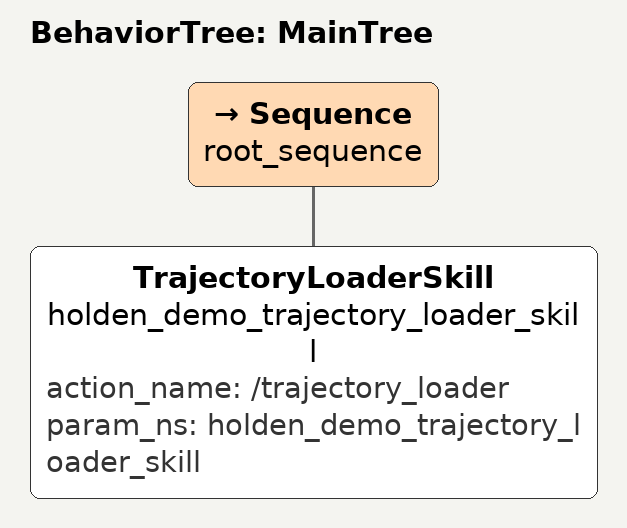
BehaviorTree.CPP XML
<root BTCPP_format="4" >
    <!-- If you want to include subtrees -->

    <!-- Main tree -->
     <BehaviorTree ID="MainTree"> <!--DO NOT CHANGE -->
        <Sequence name="root_sequence">

           <!-- If you use subtrees -->

                  <TrajectoryLoaderSkill name="holden_demo_trajectory_loader_skill" action_name= "/trajectory_loader" param_ns="holden_demo_trajectory_loader_skill"/>

        </Sequence>
     </BehaviorTree>
 </root>
